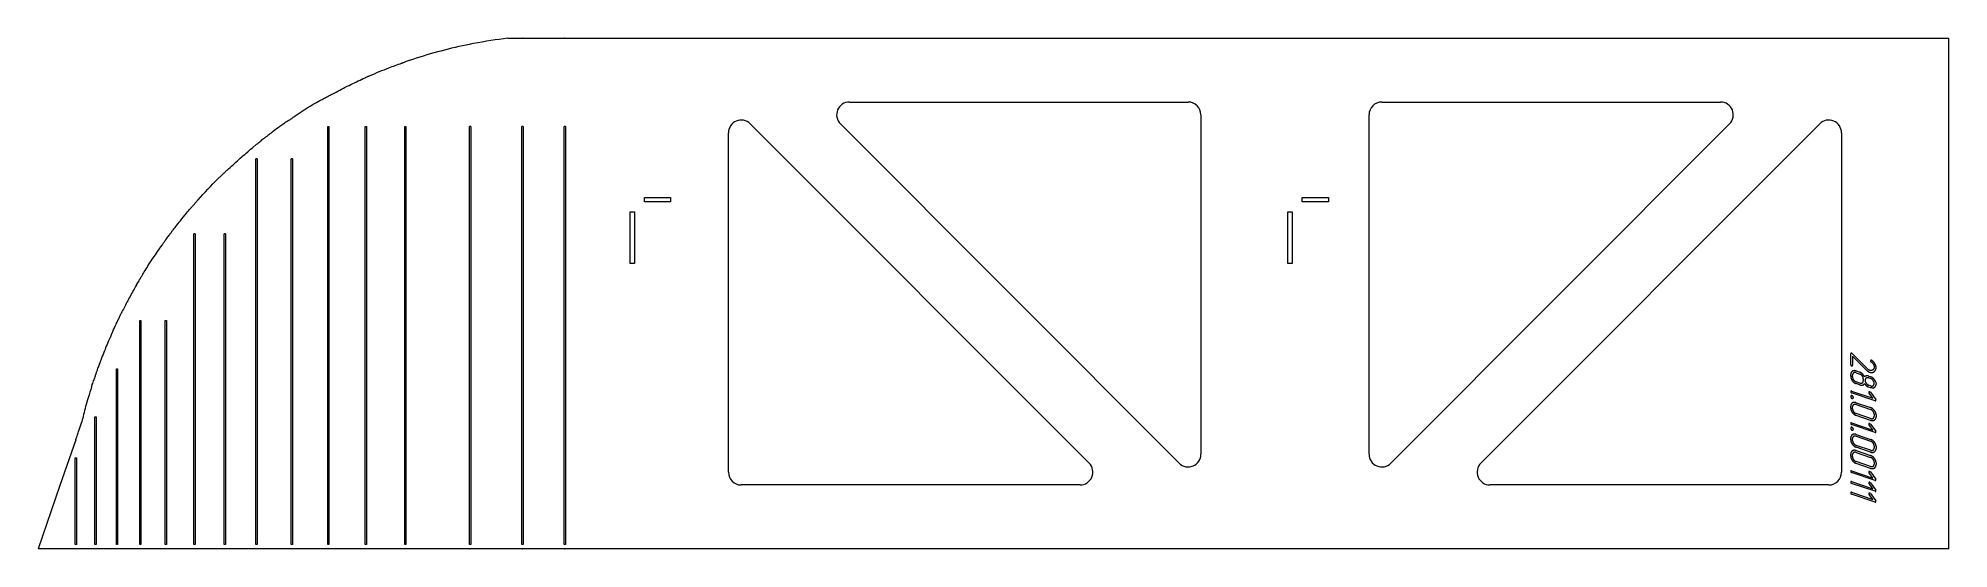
# Model space of a CAD drawing. Header units: millimetres. Extents: x 2 to 1501, y 0 to 400.
import ezdxf

# ---------------------------------------------------------------- set-up
doc = ezdxf.new("R2010")
doc.units = ezdxf.units.MM
doc.linetypes.add('K5LT_BASIC', pattern=[0])
doc.layers.add('Engraving', color=7, linetype='Continuous')

msp = doc.modelspace()

# ---------------------------------------------------------------- linework, layer by layer
at = {"color": 143, "linetype": 'K5LT_BASIC', "lineweight": 15, "true_color": 0x33acca}
for p, q in [((340.2, 395.2), (337.2, 394.6)), ((340.2, 395.2), (340.5, 395.3)), ((343.2, 395.8), (340.5, 395.3)), ((370.1, 400), (381.4, 400)), ((381.5, 400), (381.4, 400)), ((381.5, 400), (414.6, 400)), ((414.7, 400), (414.6, 400)), ((414.7, 400), (1500.5, 400)), ((1500.5, 0), (1500.5, 400)), ((289.5, 381.5), (289.6, 381.5)), ((292.6, 382.6), (289.6, 381.5)), ((258.6, 369.3), (258.6, 369.3)), ((229.2, 354.7), (229.2, 354.7)), ((638, 350), (903.8, 350)), ((1055.7, 350), (1321.5, 350)), ((200.6, 337.2), (200.6, 337.2)), ((560.2, 332.9), (826.1, 67.1)), ((896.8, 67.1), (630.9, 332.9)), ((913.8, 340), (913.8, 74.1)), ((1045.7, 74.1), (1045.7, 340)), ((1328.6, 332.9), (1062.7, 67.1)), ((1133.4, 67.1), (1399.3, 332.9)), ((170, 314.5), (172.9, 316.9)), ((543.1, 60), (543.1, 325.9)), ((1416.4, 325.9), (1416.4, 60)), ((147.9, 294.9), (147.9, 294.9)), ((124.1, 270), (124.1, 270)), ((477.2, 271.7), (477.2, 275.2)), ((477.2, 275.2), (497.7, 275.2)), ((497.7, 271.7), (477.2, 271.7)), ((497.7, 275.2), (497.7, 271.7)), ((993.3, 271.7), (993.3, 275.2)), ((993.3, 275.2), (1013.8, 275.2)), ((1013.8, 271.7), (993.3, 271.7)), ((1013.8, 275.2), (1013.8, 271.7)), ((465.9, 263.9), (469.4, 263.9)), ((465.9, 223.4), (465.9, 263.9)), ((469.4, 263.9), (469.4, 223.4)), ((982, 223.4), (982, 263.9)), ((982, 263.9), (985.5, 263.9)), ((985.5, 263.9), (985.5, 223.4)), ((101.7, 242.1), (101.7, 242.1)), ((81.7, 211.7), (81.7, 211.8)), ((469.4, 223.4), (465.9, 223.4)), ((985.5, 223.4), (982, 223.4)), ((63.4, 177.5), (63.4, 177.5)), ((31, 85.4), (18.6, 49.5)), ((31, 85.4), (31.1, 85.6)), ((18.6, 49.5), (1.6, 0)), ((819, 50), (553.1, 50)), ((1406.4, 50), (1140.5, 50)), ((31, 0), (1.6, 0)), ((31.1, 0), (31, 0)), ((46.4, 0), (31.1, 0)), ((46.4, 0), (46.6, 0)), ((63.4, 0), (46.6, 0)), ((81.7, 0), (63.4, 0)), ((63.4, 0), (63.4, 0)), ((81.7, 0), (81.7, 0)), ((101.7, 0), (81.7, 0)), ((101.7, 0), (101.7, 0)), ((124.1, 0), (101.7, 0)), ((147.9, 0), (124.1, 0)), ((124.1, 0), (124.1, 0)), ((147.9, 0), (147.9, 0)), ((172.9, 0), (147.9, 0)), ((172.9, 0), (172.9, 0)), ((200.6, 0), (172.9, 0)), ((229.2, 0), (200.6, 0)), ((200.6, 0), (200.6, 0)), ((229.2, 0), (229.2, 0)), ((258.6, 0), (229.2, 0)), ((289.5, 0), (258.6, 0)), ((258.6, 0), (258.6, 0)), ((289.5, 0), (289.6, 0)), ((340.2, 0), (289.6, 0)), ((340.2, 0), (340.5, 0)), ((381.4, 0), (340.5, 0)), ((381.4, 0), (381.5, 0)), ((414.6, 0), (381.5, 0)), ((414.6, 0), (414.7, 0)), ((1500.5, 0), (414.7, 0))]:
    msp.add_line(p, q, dxfattribs=at)
for centre, start, end in [((638, 340), 90, 225), ((903.8, 340), 0, 90), ((1055.7, 340), 90, 180), ((1321.5, 340), 315, 90), ((553.1, 325.9), 45, 180), ((1406.4, 325.9), 0, 135), ((553.1, 60), 180, 270), ((819, 60), 270, 45), ((903.8, 74.1), 225, 0), ((1055.7, 74.1), 180, 315), ((1140.5, 60), 135, 270), ((1406.4, 60), 270, 0)]:
    msp.add_arc(centre, 10, start, end, dxfattribs=at)
for major_axis, ratio, start_param, end_param in [((387, 0), 0.999992, 1.775306, 1.894713), ((-387.1, 0), 0.999755, 4.830683, 4.90109)]:
    msp.add_ellipse((415.8, 15.7), major_axis=major_axis, ratio=ratio, start_param=start_param, end_param=end_param, dxfattribs=at)
for points, knots in [([(261.5, 370.6), (264.1, 371.7), (266.6, 372.8), (271.7, 374.9), (274.2, 375.9), (280.1, 378.1), (283.4, 379.3), (286.7, 380.5)], [0, 0, 0, 0, 0.92226, 0.92226, 1.828782, 1.828782, 3, 3, 3, 3]), ([(286.7, 380.5), (286.7, 380.5), (286.8, 380.6), (286.9, 380.6), (287, 380.6), (287.2, 380.7), (287.4, 380.8), (287.8, 380.9), (288.1, 381), (288.7, 381.2), (289.1, 381.4), (289.5, 381.5)], [0, 0, 0, 0, 0.027064, 0.027064, 0.0541281, 0.0541281, 0.1082562, 0.1082562, 0.2165124, 0.2165124, 0.3718254, 0.3718254, 0.3718254, 0.3718254]), ([(232.3, 356.3), (236.2, 358.4), (240.1, 360.4), (245.9, 363.3), (247.8, 364.3), (251.7, 366.1), (253.7, 367), (255.6, 367.9)], [0, 0, 0, 0, 0.5000919, 0.5000919, 0.7500672, 0.7500672, 1, 1, 1, 1]), ([(255.6, 367.9), (255.8, 368), (256, 368.1), (256.4, 368.3), (256.6, 368.4), (257.2, 368.7), (257.6, 368.9), (258.2, 369.1), (258.4, 369.2), (258.6, 369.3)], [0, 0, 0, 0, 0.0627437, 0.0627437, 0.1254873, 0.1254873, 0.2509747, 0.2509747, 0.3056765, 0.3056765, 0.3056765, 0.3056765]), ([(258.6, 369.3), (258.8, 369.4), (259.1, 369.5), (259.6, 369.8), (259.9, 369.9), (260.4, 370.1), (260.7, 370.3), (261.2, 370.5), (261.4, 370.5), (261.5, 370.6)], [0, 0, 0, 0, 0.1576341, 0.1576341, 0.3152683, 0.3152683, 0.4732874, 0.4732874, 0.5804738, 0.5804738, 0.5804738, 0.5804738]), ([(203.3, 339.3), (209.3, 343.4), (215.3, 347.4), (223.8, 351.8), (224.9, 352.4), (226.1, 353)], [0, 0, 0, 0, 1.729207, 1.729207, 2, 2, 2, 2]), ([(226.1, 353), (226.4, 353.2), (226.7, 353.3), (227.2, 353.6), (227.4, 353.7), (227.9, 353.9), (228.1, 354.1), (228.6, 354.3), (228.8, 354.4), (229.1, 354.6), (229.1, 354.6), (229.2, 354.7)], [0, 0, 0, 0, 0.277627, 0.277627, 0.555254, 0.555254, 0.817824, 0.817824, 1.076546, 1.076546, 1.150619, 1.150619, 1.150619, 1.150619]), ([(229.2, 354.7), (229.7, 354.9), (230.2, 355.2), (231.1, 355.7), (231.6, 356), (232.1, 356.3), (232.2, 356.3), (232.3, 356.3)], [0, 0, 0, 0, 0.1437986, 0.1437986, 0.2875449, 0.2875449, 0.30621, 0.30621, 0.30621, 0.30621]), ([(197.6, 335.2), (196.5, 334.5), (195.4, 333.8), (193.3, 332.3), (192.3, 331.6), (189.5, 329.6), (187.7, 328.3), (183.7, 325.3), (181.4, 323.5), (178.1, 321), (177.1, 320.3), (176.1, 319.4), (176, 319.4), (175.9, 319.3)], [0, 0, 0, 0, 0.720684, 0.720684, 1.441368, 1.441368, 2.642507, 2.642507, 4.263119, 4.263119, 4.954975, 4.954975, 5, 5, 5, 5]), ([(197.6, 335.2), (197.7, 335.3), (197.7, 335.3), (197.9, 335.4), (198, 335.5), (198.2, 335.7), (198.4, 335.8), (198.8, 336.1), (199.2, 336.3), (199.8, 336.7), (200.2, 337), (200.6, 337.2)], [0, 0, 0, 0, 0.0512138, 0.0512138, 0.1024276, 0.1024276, 0.2048551, 0.2048551, 0.4097102, 0.4097102, 0.6498534, 0.6498534, 0.6498534, 0.6498534]), ([(200.6, 337.2), (201.3, 337.8), (202, 338.3), (203, 339), (203.2, 339.1), (203.3, 339.3)], [0, 0, 0, 0, 0.4988297, 0.4988297, 0.6287883, 0.6287883, 0.6287883, 0.6287883]), ([(172.9, 316.9), (173.3, 317.2), (173.7, 317.6), (174.6, 318.2), (175, 318.6), (175.6, 319.1), (175.7, 319.2), (175.9, 319.3)], [0, 0, 0, 0, 0.2681728, 0.2681728, 0.5363455, 0.5363455, 0.6516644, 0.6516644, 0.6516644, 0.6516644]), ([(151, 297.8), (154, 300.5), (157.1, 303.3), (163.2, 308.7), (166.3, 311.4), (169.6, 314.1), (169.8, 314.3), (170, 314.5)], [0, 0, 0, 0, 0.9663, 0.9663, 1.932601, 1.932601, 2, 2, 2, 2]), ([(127, 273.5), (132.1, 279.1), (137.2, 284.7), (143.5, 290.7), (144.2, 291.4), (144.9, 292)], [0, 0, 0, 0, 2.676629, 2.676629, 3, 3, 3, 3]), ([(144.9, 292), (145, 292.2), (145.2, 292.3), (145.6, 292.7), (145.8, 292.9), (146.5, 293.6), (147, 294), (147.6, 294.6), (147.7, 294.7), (147.9, 294.9)], [0, 0, 0, 0, 0.0978523, 0.0978523, 0.2446307, 0.2446307, 0.5381876, 0.5381876, 0.6315352, 0.6315352, 0.6315352, 0.6315352]), ([(147.9, 294.9), (148.5, 295.5), (149.2, 296.1), (150.2, 297.1), (150.6, 297.4), (151, 297.8)], [0, 0, 0, 0, 0.2334563, 0.2334563, 0.3599675, 0.3599675, 0.3599675, 0.3599675]), ([(121, 266.6), (121.5, 267.2), (122, 267.7), (123.1, 268.9), (123.6, 269.4), (124.1, 270)], [0, 0, 0, 0, 0.3391429, 0.3391429, 0.6748999, 0.6748999, 0.6748999, 0.6748999]), ([(124.1, 270), (124.5, 270.6), (125, 271.1), (125.9, 272.2), (126.4, 272.7), (126.9, 273.3), (126.9, 273.4), (127, 273.5)], [0, 0, 0, 0, 0.2401728, 0.2401728, 0.4803455, 0.4803455, 0.5067959, 0.5067959, 0.5067959, 0.5067959]), ([(104.8, 246.3), (105.2, 246.9), (105.7, 247.5), (106.6, 248.7), (107, 249.3), (108.2, 250.8), (108.9, 251.6), (110.7, 254), (111.9, 255.5), (114.7, 259), (116.3, 261), (119, 264.2), (120, 265.4), (121, 266.6)], [0, 0, 0, 0, 0.347246, 0.347246, 0.694491, 0.694491, 1.215359, 1.215359, 2.085064, 2.085064, 3.273214, 3.273214, 4, 4, 4, 4]), ([(101.7, 242.1), (100.8, 240.9), (100, 239.7), (98.9, 238.3), (98.8, 238.1), (98.7, 237.9)], [0, 0, 0, 0, 0.6626262, 0.6626262, 0.7530007, 0.7530007, 0.7530007, 0.7530007]), ([(101.7, 242.1), (102.1, 242.6), (102.4, 243.1), (103.1, 244.1), (103.5, 244.5), (104.1, 245.4), (104.4, 245.8), (104.8, 246.3)], [0, 0, 0, 0, 0.2865429, 0.2865429, 0.5730859, 0.5730859, 0.8133945, 0.8133945, 0.8133945, 0.8133945]), ([(84.7, 216.9), (85.7, 218.4), (86.7, 220), (89, 223.7), (90.4, 225.8), (94, 231.2), (96.4, 234.6), (98.7, 237.9)], [0, 0, 0, 0, 0.663415, 0.663415, 1.547968, 1.547968, 3, 3, 3, 3]), ([(78.6, 206.7), (79.3, 207.8), (80, 208.9), (81, 210.6), (81.3, 211.2), (81.7, 211.7)], [0, 0, 0, 0, 0.4403276, 0.4403276, 0.6673941, 0.6673941, 0.6673941, 0.6673941]), ([(81.7, 211.8), (81.9, 212.2), (82.2, 212.7), (82.9, 213.8), (83.3, 214.5), (84, 215.7), (84.4, 216.3), (84.7, 216.9)], [0, 0, 0, 0, 0.2030258, 0.2030258, 0.5075645, 0.5075645, 0.7589828, 0.7589828, 0.7589828, 0.7589828]), ([(78.6, 206.7), (77.8, 205.2), (77, 203.7), (75.3, 200.8), (74.4, 199.2), (72.8, 196.2), (72, 194.7), (70.4, 191.7), (69.7, 190.2), (68.2, 187.3), (67.4, 185.9), (66.7, 184.3), (66.6, 184.1), (66.5, 184)], [0, 0, 0, 0, 0.785974, 0.785974, 1.595608, 1.595608, 2.404451, 2.404451, 3.171057, 3.171057, 3.933375, 3.933375, 4, 4, 4, 4]), ([(63.4, 177.5), (63.6, 178), (63.9, 178.4), (64.3, 179.3), (64.5, 179.8), (64.9, 180.7), (65.2, 181.1), (65.8, 182.4), (66.1, 183.2), (66.5, 184)], [0, 0, 0, 0, 0.1768355, 0.1768355, 0.3535015, 0.3535015, 0.5301676, 0.5301676, 0.8412772, 0.8412772, 0.8412772, 0.8412772]), ([(60.3, 171), (59.4, 168.8), (58.4, 166.6), (56.6, 162.5), (55.8, 160.6), (54.3, 157), (53.7, 155.4), (52.2, 151.8), (51.5, 149.8), (50.4, 146.9), (50.1, 146.1), (49.8, 145.3)], [0, 0, 0, 0, 1.288562, 1.288562, 2.419951, 2.419951, 3.356913, 3.356913, 4.526036, 4.526036, 5, 5, 5, 5]), ([(60.3, 171), (60.8, 172.1), (61.4, 173.1), (62.1, 174.8), (62.4, 175.3), (62.9, 176.4), (63.1, 176.9), (63.4, 177.5)], [0, 0, 0, 0, 0.552287, 0.552287, 0.828155, 0.828155, 1.103605, 1.103605, 1.103605, 1.103605]), ([(43.5, 126.9), (43.5, 127.2), (43.6, 127.4), (43.8, 127.9), (43.9, 128.3), (44.3, 129.2), (44.5, 129.9), (45.1, 131.8), (45.6, 133), (46.1, 134.6), (46.3, 135), (46.4, 135.4)], [0, 0, 0, 0, 0.166683, 0.166683, 0.416708, 0.416708, 0.916757, 0.916757, 1.833513, 1.833513, 2.142657, 2.142657, 2.142657, 2.142657]), ([(46.6, 136.1), (46.9, 136.8), (47.1, 137.6), (47.7, 139.1), (47.9, 139.8), (48.6, 141.7), (48.9, 142.8), (49.5, 144.4), (49.6, 144.8), (49.8, 145.3)], [0, 0, 0, 0, 0.40925, 0.40925, 0.8185, 0.8185, 1.432374, 1.432374, 1.672228, 1.672228, 1.672228, 1.672228]), ([(43.5, 126.9), (42.6, 124.1), (41.7, 121.2), (40.1, 116), (39.5, 113.7), (38.2, 109.3), (37.7, 107.2), (36.7, 103.2), (36.2, 101.4), (35.8, 99.5)], [0, 0, 0, 0, 2.513329, 2.513329, 4.573939, 4.573939, 6.37855, 6.37855, 8, 8, 8, 8]), ([(31.1, 85.6), (31.4, 86.5), (31.7, 87.4), (32.4, 89.5), (32.8, 90.6), (33.9, 93.8), (34.5, 95.9), (35.4, 98.5), (35.6, 99), (35.8, 99.5)], [0, 0, 0, 0, 0.714169, 0.714169, 1.606881, 1.606881, 3.213762, 3.213762, 3.6136, 3.6136, 3.6136, 3.6136])]:
    msp.add_open_spline(points, degree=3, knots=knots, dxfattribs=at)
msp.add_open_spline([(46.4, 135.4), (46.4, 135.5), (46.5, 135.7), (46.6, 136), (46.6, 136.1)], degree=3, dxfattribs=at)
at = {"layer": 'Engraving', "color": 143, "linetype": 'K5LT_BASIC', "lineweight": 15, "true_color": 0x33acca}
for p, q in [((228.7, 3.2), (228.7, 330.8)), ((228.7, 330.8), (229.7, 330.8)), ((229.7, 330.8), (229.7, 3.2)), ((258.1, 3.2), (258.1, 330.8)), ((258.1, 330.8), (259.1, 330.8)), ((259.1, 330.8), (259.1, 3.2)), ((289.1, 3.2), (289.1, 330.8)), ((289.1, 330.8), (290.1, 330.8)), ((290.1, 330.8), (290.1, 3.2)), ((339.9, 3.2), (339.9, 330.8)), ((340.9, 330.8), (339.9, 330.8)), ((340.9, 330.8), (340.9, 3.2)), ((381, 3.2), (381, 330.8)), ((382, 330.8), (381, 330.8)), ((382, 330.8), (382, 3.2)), ((414.2, 3.2), (414.2, 330.8)), ((415.2, 330.8), (414.2, 330.8)), ((415.2, 330.8), (415.2, 3.2)), ((172.9, 316.9), (172.9, 316.9)), ((172.4, 3.2), (172.4, 305.6)), ((173.4, 305.6), (172.4, 305.6)), ((173.4, 305.6), (173.4, 3.2)), ((200.1, 3.2), (200.1, 305.6)), ((201.1, 305.6), (200.1, 305.6)), ((201.1, 305.6), (201.1, 3.2)), ((123.6, 3.2), (123.6, 246.8)), ((124.6, 246.8), (123.6, 246.8)), ((124.6, 246.8), (124.6, 3.2)), ((147.4, 3.2), (147.4, 246.8)), ((148.4, 246.8), (147.4, 246.8)), ((148.4, 246.8), (148.4, 3.2)), ((81.2, 3.2), (81.2, 178.8)), ((81.2, 178.8), (82.2, 178.8)), ((82.2, 178.8), (82.2, 3.2)), ((101.2, 3.2), (101.2, 178.8)), ((101.2, 178.8), (102.2, 178.8)), ((102.2, 178.8), (102.2, 3.2)), ((1423.6, 144.3), (1423.6, 152.8)), ((1424.7, 153), (1436.5, 141.2)), ((1425, 150.9), (1425, 143.8)), ((1435.7, 140.2), (1425, 150.9)), ((62.9, 3.2), (62.9, 140.9)), ((62.9, 140.9), (63.9, 140.9)), ((63.9, 140.9), (63.9, 3.2)), ((1423.6, 135.1), (1423.6, 136.5)), ((1425, 134.6), (1425, 136)), ((1427.8, 139.3), (1430.7, 138.4)), ((1427.8, 137.9), (1430.7, 136.9)), ((1436.5, 141.2), (1437, 140.7)), ((1437, 140.7), (1437.5, 140.3)), ((1437.8, 135.2), (1439.2, 134.7)), ((1439.8, 147.7), (1440.1, 147.6)), ((1424.3, 123.6), (1441, 117.9)), ((1442.7, 115.9), (1424.3, 122.1)), ((1430.7, 129.8), (1427.8, 130.8)), ((1430.7, 128.4), (1427.8, 129.4)), ((1433.5, 133.1), (1433.5, 131.7)), ((1437.8, 133.8), (1439.2, 133.3)), ((1439.2, 127.6), (1437.8, 128.1)), ((1439.2, 126.2), (1437.8, 126.7)), ((1441, 117.9), (1438, 121.9)), ((1439, 122.6), (1443.2, 116.9)), ((1439.6, 126.1), (1439.2, 126.2)), ((1440.1, 126), (1439.6, 126.1)), ((1440.9, 125.9), (1440.1, 126)), ((1443.2, 130.8), (1443.4, 130)), ((1443.4, 130), (1443.5, 129.5)), ((1443.5, 129.5), (1443.5, 129)), ((1423.6, 110.2), (1423.6, 111.6)), ((1425, 109.7), (1425, 111.1)), ((1427.8, 114.4), (1439.2, 110.6)), ((1427.8, 113), (1439.2, 109.2)), ((1439.2, 102), (1427.8, 105.9)), ((1442, 105.4), (1442, 103.9)), ((46, 3.2), (46, 103.3)), ((46, 103.3), (47, 103.3)), ((47, 103.3), (47, 3.2)), ((1424.3, 98.7), (1441, 93)), ((1442.7, 91), (1424.3, 97.3)), ((1439.2, 100.6), (1427.8, 104.5)), ((1441, 93), (1438, 97.1)), ((1439, 97.7), (1443.2, 92)), ((1443.5, 104.9), (1443.5, 103.4)), ((1423.6, 85.3), (1423.6, 86.8)), ((1425, 84.9), (1425, 86.3)), ((1427.8, 89.6), (1439.2, 85.7)), ((1427.8, 88.2), (1439.2, 84.3)), ((1439.2, 77.2), (1427.8, 81)), ((1439.2, 75.7), (1427.8, 79.6)), ((1427.8, 76.9), (1439.2, 73)), ((1427.8, 75.5), (1439.2, 71.6)), ((1442, 80.5), (1442, 79.1)), ((1443.5, 80), (1443.5, 78.6)), ((30.5, 3.2), (30.5, 71.2)), ((30.5, 71.2), (31.5, 71.2)), ((31.5, 71.2), (31.5, 3.2)), ((1423.6, 72.6), (1423.6, 74.1)), ((1424.3, 61.1), (1441, 55.4)), ((1425, 72.2), (1425, 73.6)), ((1439.2, 64.5), (1427.8, 68.3)), ((1439.2, 63), (1427.8, 66.9)), ((1439, 60.2), (1443.2, 54.5)), ((1442, 67.8), (1442, 66.4)), ((1443.5, 67.3), (1443.5, 65.9)), ((1442.7, 53.4), (1424.3, 59.7)), ((1424.3, 52.7), (1441, 47)), ((1442.7, 45), (1424.3, 51.2)), ((1441, 55.4), (1438, 59.5)), ((1441, 47), (1438, 51)), ((1439, 51.7), (1443.2, 46)), ((1424.3, 44.2), (1441, 38.5)), ((1442.7, 36.5), (1424.3, 42.8)), ((1441, 38.5), (1438, 42.6)), ((1439, 43.2), (1443.2, 37.5)), ((31.5, 3.2), (30.5, 3.2)), ((47, 3.2), (46, 3.2)), ((63.9, 3.2), (62.9, 3.2)), ((82.2, 3.2), (81.2, 3.2)), ((102.2, 3.2), (101.2, 3.2)), ((124.6, 3.2), (123.6, 3.2)), ((148.4, 3.2), (147.4, 3.2)), ((173.4, 3.2), (172.4, 3.2)), ((201.1, 3.2), (200.1, 3.2)), ((229.7, 3.2), (228.7, 3.2)), ((259.1, 3.2), (258.1, 3.2)), ((290.1, 3.2), (289.1, 3.2)), ((340.9, 3.2), (339.9, 3.2)), ((382, 3.2), (381, 3.2)), ((415.2, 3.2), (414.2, 3.2))]:
    msp.add_line(p, q, dxfattribs=at)
for points in [[(1423.8, 153.2), (1423.6, 153), (1423.6, 152.8)], [(1424.3, 153.2), (1424, 153.3), (1423.8, 153.2)], [(1424.7, 153), (1424.5, 153.1), (1424.3, 153.2)], [(1423.6, 144.3), (1423.6, 143.9), (1423.8, 143.7)], [(1424.8, 139), (1423.6, 138.1), (1423.6, 136.5)], [(1423.6, 135.1), (1423.6, 133.3), (1424.8, 131.6)], [(1423.8, 143.7), (1424, 143.4), (1424.3, 143.3)], [(1424.3, 143.3), (1424.5, 143.2), (1424.8, 143.4)], [(1424.8, 143.4), (1425, 143.5), (1425, 143.8)], [(1427.8, 139.3), (1426, 139.9), (1424.8, 139)], [(1425.8, 137.7), (1425, 137.1), (1425, 136)], [(1427.8, 137.9), (1426.7, 138.3), (1425.8, 137.7)], [(1432.7, 137), (1431.8, 138), (1430.7, 138.4)], [(1432.7, 135.4), (1431.8, 136.5), (1430.7, 136.9)], [(1434.4, 134.8), (1433.7, 136.1), (1432.7, 137)], [(1433.5, 133.1), (1433.5, 134.3), (1432.7, 135.4)], [(1435.9, 135.4), (1435, 135.3), (1434.4, 134.8)], [(1435.7, 140.2), (1436.5, 139.4), (1437.2, 139)], [(1437.8, 135.2), (1436.8, 135.6), (1435.9, 135.4)], [(1437.2, 139), (1437.9, 138.5), (1438.6, 138.3)], [(1438.6, 139.8), (1438, 139.9), (1437.5, 140.3)], [(1441, 140.1), (1440, 139.3), (1438.6, 139.8)], [(1438.6, 138.3), (1440.6, 137.6), (1442.1, 138.8)], [(1439.3, 147.6), (1439.1, 147.5), (1439.1, 147.2)], [(1439.1, 147.2), (1439.2, 146.9), (1439.3, 146.7)], [(1439.8, 147.7), (1439.5, 147.8), (1439.3, 147.6)], [(1439.3, 146.7), (1439.4, 146.6), (1439.6, 146.4)], [(1439.6, 146.4), (1440.9, 145.4), (1441.5, 144.4)], [(1442.7, 144.8), (1441.8, 146.4), (1440.1, 147.6)], [(1441.7, 141.1), (1441.5, 140.5), (1441, 140.1)], [(1441.5, 144.4), (1442, 143.4), (1442, 142.4)], [(1442, 142.4), (1442, 141.7), (1441.7, 141.1)], [(1442.1, 138.8), (1443.5, 139.9), (1443.5, 142)], [(1443.5, 142), (1443.5, 143.4), (1442.7, 144.8)], [(1423.7, 123.5), (1423.6, 123.2), (1423.6, 123.1)], [(1423.6, 123.1), (1423.6, 122.8), (1423.7, 122.5)], [(1423.9, 119.9), (1423.6, 119.7), (1423.6, 119.2)], [(1424.3, 123.6), (1423.9, 123.7), (1423.7, 123.5)], [(1423.7, 122.5), (1423.9, 122.3), (1424.3, 122.1)], [(1424.6, 119.9), (1424.2, 120.1), (1423.9, 119.9)], [(1425.3, 119.5), (1424.9, 119.9), (1424.6, 119.9)], [(1424.8, 131.6), (1426, 130), (1427.8, 129.4)], [(1425, 134.6), (1425, 133.4), (1425.8, 132.3)], [(1425.8, 132.3), (1426.6, 131.2), (1427.8, 130.8)], [(1430.7, 129.8), (1431.8, 129.4), (1432.7, 130)], [(1430.7, 128.4), (1431.9, 128), (1432.9, 128.3)], [(1432.7, 130), (1433.5, 130.5), (1433.5, 131.7)], [(1432.9, 128.3), (1434, 128.6), (1434.4, 129.4)], [(1434.4, 129.4), (1435.1, 128.4), (1435.9, 127.7)], [(1435.7, 133.7), (1434.9, 133.1), (1434.9, 131.9)], [(1434.9, 131.9), (1434.9, 130.8), (1435.7, 129.7)], [(1437.8, 133.8), (1436.6, 134.2), (1435.7, 133.7)], [(1435.7, 129.7), (1436.5, 128.5), (1437.8, 128.1)], [(1435.9, 127.7), (1436.7, 127.1), (1437.8, 126.7)], [(1438, 122.9), (1437.8, 122.8), (1437.8, 122.5)], [(1437.8, 122.5), (1437.8, 122.2), (1438, 121.9)], [(1438.5, 123), (1438.2, 123.1), (1438, 122.9)], [(1439, 122.6), (1438.6, 122.9), (1438.5, 123)], [(1442.2, 132.5), (1440.9, 134.2), (1439.2, 134.7)], [(1441.2, 131.8), (1440.4, 132.9), (1439.2, 133.3)], [(1439.2, 127.6), (1440.4, 127.2), (1441.2, 127.8)], [(1440.9, 125.9), (1441.6, 126), (1442.2, 126.4)], [(1442, 129.5), (1442, 130.7), (1441.2, 131.8)], [(1441.2, 127.8), (1442, 128.3), (1442, 129.5)], [(1443.2, 130.8), (1442.9, 131.6), (1442.2, 132.5)], [(1442.2, 126.4), (1443.5, 127.3), (1443.5, 129)], [(1423.6, 119.2), (1423.6, 118.7), (1423.9, 118.3)], [(1424.8, 114.2), (1423.6, 113.3), (1423.6, 111.6)], [(1423.6, 110.2), (1423.6, 108.4), (1424.8, 106.8)], [(1423.9, 118.3), (1424.2, 117.9), (1424.6, 117.8)], [(1424.6, 117.8), (1425, 117.7), (1425.3, 117.9)], [(1427.8, 114.4), (1426, 115.1), (1424.8, 114.2)], [(1424.8, 106.8), (1426.1, 105.1), (1427.8, 104.5)], [(1425.8, 112.8), (1425, 112.3), (1425, 111.1)], [(1425, 109.7), (1425, 108.6), (1425.8, 107.4)], [(1425.7, 118.5), (1425.7, 119), (1425.3, 119.5)], [(1425.3, 117.9), (1425.7, 118.1), (1425.7, 118.5)], [(1427.8, 113), (1426.7, 113.4), (1425.8, 112.8)], [(1425.8, 107.4), (1426.6, 106.3), (1427.8, 105.9)], [(1442.2, 108.3), (1440.9, 110), (1439.2, 110.6)], [(1441.2, 107.6), (1440.4, 108.8), (1439.2, 109.2)], [(1442, 105.4), (1442, 106.5), (1441.2, 107.6)], [(1443.5, 104.9), (1443.5, 106.7), (1442.2, 108.3)], [(1442.7, 115.9), (1443.1, 115.8), (1443.2, 115.9)], [(1443.4, 116.3), (1443.4, 116.6), (1443.2, 116.9)], [(1443.2, 115.9), (1443.4, 116.1), (1443.4, 116.3)], [(1423.7, 98.7), (1423.6, 98.3), (1423.6, 98.2)], [(1423.6, 98.2), (1423.6, 97.9), (1423.7, 97.6)], [(1423.9, 95.1), (1423.6, 94.9), (1423.6, 94.4)], [(1423.6, 94.4), (1423.6, 93.9), (1423.9, 93.5)], [(1424.3, 98.7), (1423.9, 98.8), (1423.7, 98.7)], [(1423.7, 97.6), (1423.9, 97.4), (1424.3, 97.3)], [(1424.6, 95.1), (1424.2, 95.2), (1423.9, 95.1)], [(1423.9, 93.5), (1424.2, 93.1), (1424.6, 92.9)], [(1425.3, 94.6), (1424.9, 95), (1424.6, 95.1)], [(1424.6, 92.9), (1425, 92.8), (1425.3, 93)], [(1425.7, 93.6), (1425.7, 94.2), (1425.3, 94.6)], [(1425.3, 93), (1425.7, 93.3), (1425.7, 93.6)], [(1438, 98.1), (1437.8, 97.9), (1437.8, 97.6)], [(1437.8, 97.6), (1437.8, 97.4), (1438, 97.1)], [(1438.5, 98.1), (1438.2, 98.2), (1438, 98.1)], [(1439, 97.7), (1438.6, 98.1), (1438.5, 98.1)], [(1439.2, 102), (1440.4, 101.6), (1441.2, 102.2)], [(1439.2, 100.6), (1441, 100), (1442.2, 100.9)], [(1441.2, 102.2), (1442, 102.8), (1442, 103.9)], [(1442.2, 100.9), (1443.5, 101.7), (1443.5, 103.4)], [(1442.7, 91), (1443.1, 90.9), (1443.2, 91)], [(1443.4, 91.5), (1443.4, 91.8), (1443.2, 92)], [(1443.2, 91), (1443.4, 91.2), (1443.4, 91.5)], [(1424.8, 89.3), (1423.6, 88.4), (1423.6, 86.8)], [(1423.6, 85.3), (1423.6, 83.6), (1424.8, 81.9)], [(1424.8, 76.6), (1423.6, 75.7), (1423.6, 74.1)], [(1427.8, 89.6), (1426, 90.2), (1424.8, 89.3)], [(1424.8, 81.9), (1426.1, 80.2), (1427.8, 79.6)], [(1427.8, 76.9), (1426, 77.5), (1424.8, 76.6)], [(1425.8, 88), (1425, 87.4), (1425, 86.3)], [(1425, 84.9), (1425, 83.7), (1425.8, 82.6)], [(1425.8, 75.3), (1425, 74.7), (1425, 73.6)], [(1427.8, 88.2), (1426.7, 88.5), (1425.8, 88)], [(1425.8, 82.6), (1426.6, 81.5), (1427.8, 81)], [(1427.8, 75.5), (1426.7, 75.8), (1425.8, 75.3)], [(1442.2, 83.5), (1440.9, 85.1), (1439.2, 85.7)], [(1441.2, 82.8), (1440.4, 83.9), (1439.2, 84.3)], [(1439.2, 77.2), (1440.4, 76.8), (1441.2, 77.3)], [(1439.2, 75.7), (1441, 75.1), (1442.2, 76)], [(1442, 80.5), (1442, 81.7), (1441.2, 82.8)], [(1441.2, 77.3), (1442, 77.9), (1442, 79.1)], [(1443.5, 80), (1443.5, 81.8), (1442.2, 83.5)], [(1442.2, 76), (1443.5, 76.8), (1443.5, 78.6)], [(1423.6, 72.6), (1423.6, 70.9), (1424.8, 69.2)], [(1423.7, 61.1), (1423.6, 60.8), (1423.6, 60.6)], [(1423.6, 60.6), (1423.6, 60.3), (1423.7, 60.1)], [(1424.3, 61.1), (1423.9, 61.2), (1423.7, 61.1)], [(1423.7, 60.1), (1423.9, 59.8), (1424.3, 59.7)], [(1424.8, 69.2), (1426.1, 67.5), (1427.8, 66.9)], [(1425, 72.2), (1425, 71), (1425.8, 69.9)], [(1425.8, 69.9), (1426.6, 68.8), (1427.8, 68.3)], [(1438, 60.5), (1437.8, 60.4), (1437.8, 60.1)], [(1437.8, 60.1), (1437.8, 59.8), (1438, 59.5)], [(1438.5, 60.5), (1438.2, 60.6), (1438, 60.5)], [(1439, 60.2), (1438.6, 60.5), (1438.5, 60.5)], [(1442.2, 70.8), (1440.9, 72.4), (1439.2, 73)], [(1441.2, 70.1), (1440.4, 71.2), (1439.2, 71.6)], [(1439.2, 64.5), (1440.4, 64.1), (1441.2, 64.6)], [(1439.2, 63), (1441, 62.4), (1442.2, 63.3)], [(1442, 67.8), (1442, 69), (1441.2, 70.1)], [(1441.2, 64.6), (1442, 65.2), (1442, 66.4)], [(1443.5, 67.3), (1443.5, 69.1), (1442.2, 70.8)], [(1442.2, 63.3), (1443.5, 64.1), (1443.5, 65.9)], [(1423.7, 52.6), (1423.6, 52.3), (1423.6, 52.2)], [(1423.6, 52.2), (1423.6, 51.9), (1423.7, 51.6)], [(1424.3, 52.7), (1423.9, 52.8), (1423.7, 52.6)], [(1423.7, 51.6), (1423.9, 51.3), (1424.3, 51.2)], [(1438, 52), (1437.8, 51.9), (1437.8, 51.6)], [(1437.8, 51.6), (1437.8, 51.3), (1438, 51)], [(1438.5, 52.1), (1438.2, 52.2), (1438, 52)], [(1439, 51.7), (1438.6, 52), (1438.5, 52.1)], [(1442.7, 53.4), (1443.1, 53.3), (1443.2, 53.5)], [(1442.7, 45), (1443.1, 44.8), (1443.2, 45)], [(1443.4, 53.9), (1443.4, 54.2), (1443.2, 54.5)], [(1443.2, 53.5), (1443.4, 53.6), (1443.4, 53.9)], [(1443.4, 45.4), (1443.4, 45.7), (1443.2, 46)], [(1443.2, 45), (1443.4, 45.2), (1443.4, 45.4)], [(1423.7, 44.2), (1423.6, 43.8), (1423.6, 43.7)], [(1423.6, 43.7), (1423.6, 43.4), (1423.7, 43.1)], [(1424.3, 44.2), (1423.9, 44.3), (1423.7, 44.2)], [(1423.7, 43.1), (1423.9, 42.9), (1424.3, 42.8)], [(1438, 43.6), (1437.8, 43.4), (1437.8, 43.1)], [(1437.8, 43.1), (1437.8, 42.9), (1438, 42.6)], [(1438.5, 43.6), (1438.2, 43.7), (1438, 43.6)], [(1439, 43.2), (1438.6, 43.6), (1438.5, 43.6)], [(1442.7, 36.5), (1443.1, 36.4), (1443.2, 36.5)], [(1443.4, 37), (1443.4, 37.3), (1443.2, 37.5)], [(1443.2, 36.5), (1443.4, 36.7), (1443.4, 37)]]:
    msp.add_open_spline(points, degree=2, dxfattribs=at)

doc.saveas('drawing.dxf')
